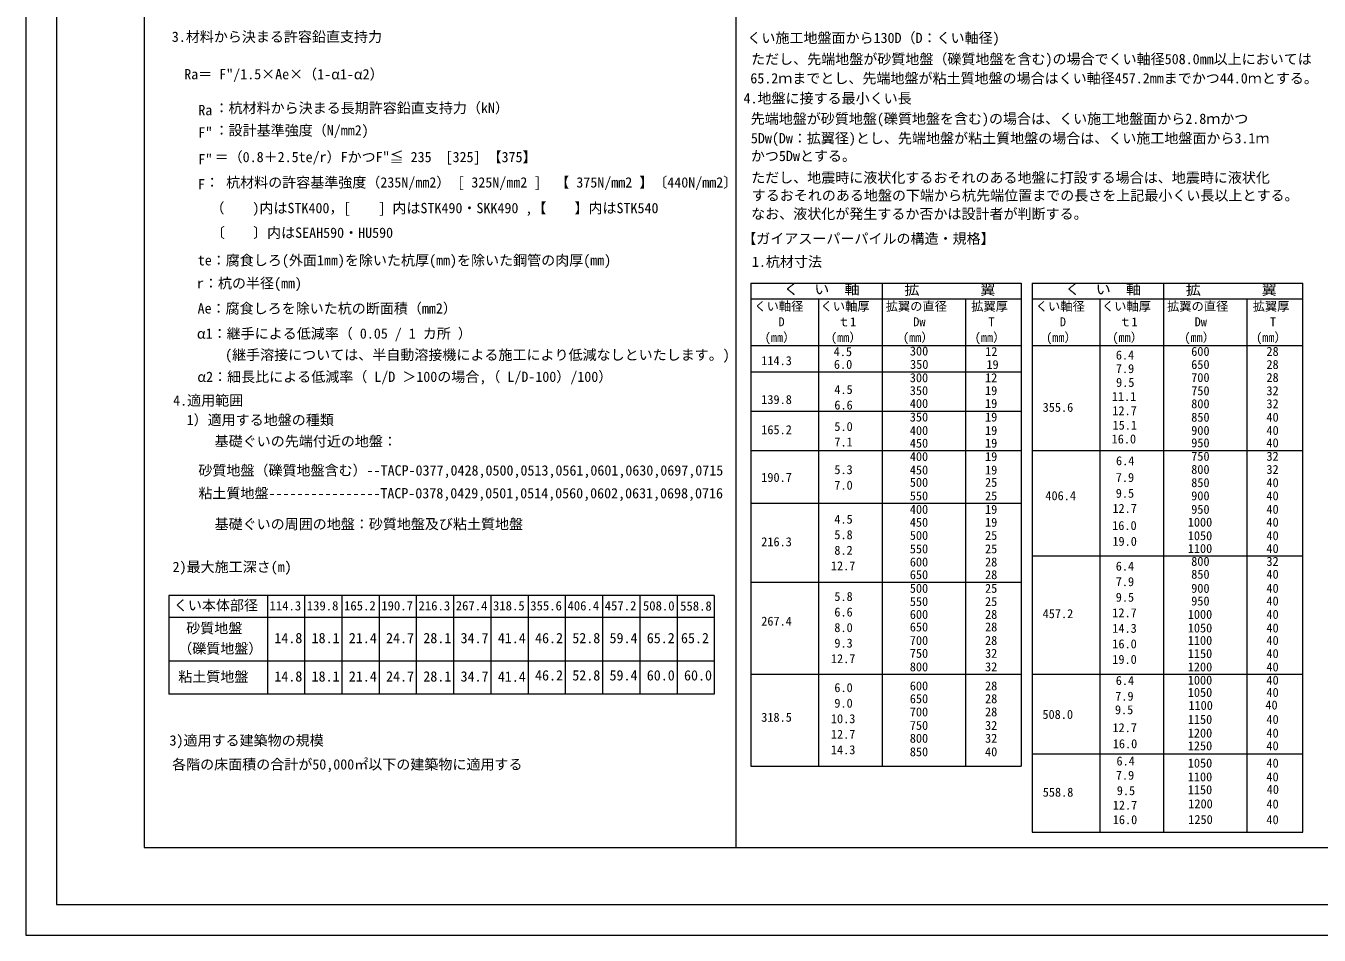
# Model space of a CAD drawing. Units: millimetres, scale not verified. Extents: x -5940 to 5926, y -4200 to 4200.
# Drawn here: x -5940 to -37, y -4200 to -52 of the extents above; entities that cross this region are included whole.
import ezdxf
from ezdxf.enums import TextEntityAlignment as Align

# ---------------------------------------------------------------- set-up
doc = ezdxf.new("R2010")
doc.units = ezdxf.units.MM
doc.header["$LTSCALE"] = 20
doc.linetypes.add('DASHED1', pattern=[1.8, 1.2, -0.6])
for name, color, linetype, lineweight in [('0-2__J_POINT', 7, 'Continuous', 18), ('0-5_HYOU', 7, 'Continuous', 18), ('0-8_TEXT', 7, 'Continuous', 18), ('0-9_WAKU', 7, 'Continuous', 18), ('1-0', 7, 'Continuous', 18), ('F-0', 7, 'Continuous', 18), ('F-2', 7, 'Continuous', 18)]:
    doc.layers.add(name, color=color, linetype=linetype, lineweight=lineweight)
doc.styles.add('ＭＳ ゴシック', font='')
doc.styles.get('ＭＳ ゴシック').set_extended_font_data('MS Gothic')

msp = doc.modelspace()

# ---------------------------------------------------------------- linework, layer by layer
at = {"layer": '0-2__J_POINT'}
for p, q in [((-1346.14, -1225.83), (-111.63, -1225.83)), ((-2630.64, -1296.75), (-1396.14, -1296.75)), ((-1346.14, -1296.75), (-111.63, -1296.75)), ((-1346.14, -1296.75), (-111.63, -1296.75)), ((-2630.64, -1509.52), (-1396.14, -1509.52)), ((-1346.14, -1509.52), (-111.63, -1509.52)), ((-2797.78, -2650.81), (-5287.78, -2650.81)), ((-4667.78, -2650.81), (-4667.78, -3100.81)), ((-4497.78, -2650.81), (-4497.78, -3100.81)), ((-4327.78, -2650.81), (-4327.78, -3100.81)), ((-4157.78, -2650.81), (-4157.78, -3100.81)), ((-3987.78, -2650.81), (-3987.78, -3100.81)), ((-3817.78, -2650.81), (-3817.78, -3100.81)), ((-3647.78, -2650.81), (-3647.78, -3100.81)), ((-3477.78, -2650.81), (-3477.78, -3100.81)), ((-3307.78, -2650.81), (-3307.78, -3100.81)), ((-3137.78, -2650.81), (-3137.78, -3100.81)), ((-2967.78, -2650.81), (-2967.78, -3100.81)), ((-2797.78, -2750.81), (-5287.78, -2750.81)), ((-2797.78, -2950.81), (-5287.78, -2950.81))]:
    msp.add_line(p, q, dxfattribs=at)
at = {"layer": '0-2__J_POINT', "color": 4, "linetype": 'DASHED1', "lineweight": 9}
for p, q in [((-2630.64, -1296.75), (-1396.14, -1296.75)), ((-1346.14, -1296.75), (-111.63, -1296.75)), ((-2630.64, -1509.52), (-1396.14, -1509.52)), ((-1346.14, -1509.52), (-111.63, -1509.52))]:
    msp.add_line(p, q, dxfattribs=at)
at = {"layer": '0-2__J_POINT'}
msp.add_lwpolyline([(-2797.78, -2650.81), (-2797.78, -3100.81), (-5287.78, -3100.81)], dxfattribs=at)
at = {"layer": '0-5_HYOU'}
for p, q in [((-5287.78, -2650.81), (-5287.78, -3100.81)), ((-4837.78, -2650.81), (-4837.78, -3100.81))]:
    msp.add_line(p, q, dxfattribs=at)
at = {"layer": '0-9_WAKU'}
for p, q in [((-5400, 3969.34), (-5400, -3800.66)), ((-2700, 3699.34), (-2700, -3800.66))]:
    msp.add_line(p, q, dxfattribs=at)
at = {"layer": '1-0'}
for p, q in [((-2630.64, -1225.83), (-1396.14, -1225.83)), ((-2630.64, -1225.83), (-2630.64, -3429.52)), ((-2031.64, -1225.83), (-2031.64, -3429.52)), ((-1396.14, -1225.83), (-1396.14, -3429.52)), ((-1346.14, -1225.83), (-1346.14, -3729.85)), ((-747.14, -1225.83), (-747.14, -3729.85)), ((-111.63, -3729.85), (-111.63, -1225.83)), ((-2322.64, -1296.75), (-2322.64, -3429.52)), ((-1651.64, -1296.75), (-1651.64, -3429.52)), ((-1038.14, -1296.75), (-1038.14, -3729.85)), ((-367.14, -1296.75), (-367.14, -3729.85)), ((-2630.64, -1629.52), (-1396.14, -1629.52)), ((-2630.64, -1809.52), (-1396.14, -1809.52)), ((-2630.64, -1989.52), (-1396.14, -1989.52)), ((-1346.14, -1989.52), (-111.63, -1989.52)), ((-2630.64, -2229.52), (-1396.14, -2229.52)), ((-1346.14, -2469.52), (-111.63, -2469.52)), ((-2630.64, -2589.52), (-1396.14, -2589.52)), ((-2630.64, -3009.52), (-1396.14, -3009.52)), ((-1346.14, -3009.52), (-111.63, -3009.52)), ((-1346.14, -3372.38), (-111.63, -3372.38)), ((-2630.64, -3429.52), (-1396.14, -3429.52)), ((-1346.14, -3729.85), (-111.63, -3729.85)), ((-5400, -3800.66), (5400, -3800.66))]:
    msp.add_line(p, q, dxfattribs=at)
at = {"layer": 'F-0'}
msp.add_line((-5800.01, 4060.01), (-5800.01, -4060.01), dxfattribs=at)
msp.add_lwpolyline([(-5940, -4200), (5925.88, -4200), (5925.88, 4200), (-5940, 4200)], close=True, dxfattribs=at)
at = {"layer": 'F-2'}
msp.add_lwpolyline([(-5800.01, -4060.01), (5785.85, -4060.01), (5785.85, 4060.01), (-5800.01, 4060.01)], dxfattribs=at)

# ---------------------------------------------------------------- texts
at = {"layer": '0-2__J_POINT', "color": 3, "style": 'ＭＳ ゴシック', "width": 1.1}
for s, p in [('く\u3000い\u3000軸', (-2480.17, -1290.06)), ('拡\u3000\u3000\u3000\u3000翼', (-1930.25, -1292.51)), ('く\u3000い\u3000軸', (-1195.66, -1290.06)), ('拡\u3000\u3000\u3000\u3000翼', (-645.74, -1292.51))]:
    msp.add_text(s, height=46.19, dxfattribs=at).set_placement(p, align=Align.BOTTOM_LEFT)
at = {"layer": '0-2__J_POINT', "color": 3, "style": 'ＭＳ ゴシック'}
for s, p in [('くい軸径', (-2614.82, -1363.73)), ('くい軸厚', (-2312.67, -1363.73)), ('拡翼の直径', (-2015.5, -1363.73)), ('拡翼厚', (-1624.82, -1363.73)), ('くい軸径', (-1330.32, -1363.73)), ('くい軸厚', (-1028.16, -1363.73)), ('拡翼の直径', (-731, -1363.73)), ('拡翼厚', (-340.32, -1363.73)), ('D', (-2504.5, -1434.66)), ('ｔ1', (-2233.87, -1434.66)), ('Dw', (-1889.42, -1434.66)), ('T', (-1546.02, -1434.66)), ('D', (-1220, -1434.66)), ('ｔ1', (-949.36, -1434.66)), ('Dw', (-604.91, -1434.66)), ('T', (-261.52, -1434.66)), ('(㎜）', (-2567.54, -1505.58)), ('(㎜）', (-2265.39, -1505.58)), ('(㎜）', (-1936.7, -1505.58)), ('(㎜）', (-1609.06, -1505.58)), ('(㎜）', (-1283.04, -1505.58)), ('(㎜）', (-980.88, -1505.58)), ('(㎜）', (-652.19, -1505.58)), ('(㎜）', (-324.56, -1505.58)), ('4.5 ', (-2252.71, -1570.72)), ('300', (-1904.78, -1567.89)), ('12', (-1561.02, -1570.24)), ('6.4 ', (-964.74, -1586.24)), ('600', (-620.67, -1569.64)), ('28', (-277.28, -1569.64)), ('114.3 ', (-2583.3, -1611.96)), ('6.0 ', (-2251.64, -1628.77)), ('350', (-1904, -1628.83)), ('19', (-1555.55, -1629.61)), ('650', (-620.67, -1629.41)), ('28', (-277.28, -1629.41)), ('300', (-1905.18, -1689.75)), ('12', (-1561.78, -1689.75)), ('7.9 ', (-964.74, -1648.12)), ('700', (-620.67, -1688.78)), ('28', (-277.28, -1688.78)), ('4.5 ', (-2249.63, -1743.44)), ('350', (-1905.18, -1748.46)), ('19', (-1561.78, -1748.46)), ('9.5 ', (-963.67, -1711.06)), ('750', (-620.67, -1749.17)), ('32', (-277.28, -1749.17)), ('139.8 ', (-2583.3, -1789.27)), ('6.6 ', (-2249.63, -1814.36)), ('400', (-1905.18, -1807.17)), ('19', (-1561.78, -1807.17)), ('11.1 ', (-982.87, -1775.06)), ('800', (-620.67, -1808.54)), ('32', (-277.28, -1808.54)), ('350', (-1905.18, -1869.09)), ('19', (-1561.78, -1869.09)), ('355.6 ', (-1298.8, -1824.73)), ('12.7 ', (-980.74, -1840.13)), ('850', (-620.67, -1869.96)), ('40', (-277.28, -1869.96)), ('165.2 ', (-2583.3, -1927.01)), ('5.0 ', (-2249.63, -1912.11)), ('400', (-1905.18, -1930.32)), ('19', (-1561.78, -1930.32)), ('15.1 ', (-979.67, -1906.27)), ('900', (-620.67, -1930.14)), ('40', (-277.28, -1930.14)), ('7.1 ', (-2249.63, -1983.04)), ('450', (-1905.18, -1988.23)), ('19', (-1561.78, -1988.23)), ('16.0 ', (-983.94, -1969.21)), ('950', (-620.67, -1986.68)), ('40', (-277.28, -1986.68)), ('400', (-1905.18, -2049.46)), ('19', (-1561.78, -2049.46)), ('750', (-620.67, -2048.09)), ('32', (-277.28, -2048.09)), ('5.3 ', (-2249.63, -2109.04)), ('450', (-1905.18, -2110.68)), ('19', (-1561.78, -2110.68)), ('6.4 ', (-964, -2068.6)), ('800', (-620.67, -2108.2)), ('32', (-277.28, -2108.2)), ('190.7 ', (-2583.3, -2144.5)), ('500', (-1905.18, -2166.95)), ('25', (-1561.78, -2166.95)), ('7.9 ', (-965.03, -2144.78)), ('850', (-620.67, -2168.31)), ('40', (-277.28, -2168.31)), ('7.0 ', (-2249.63, -2179.96)), ('550', (-1905.18, -2228.81)), ('25', (-1561.78, -2228.81)), ('406.4 ', (-1286.34, -2227.91)), ('9.5 ', (-965.03, -2216.84)), ('900', (-620.67, -2228.42)), ('40', (-277.28, -2228.42)), ('400', (-1905.18, -2290.29)), ('19', (-1561.78, -2290.29)), ('12.7 ', (-980.47, -2285.81)), ('950', (-620.67, -2290.11)), ('40', (-277.28, -2290.11)), ('4.5 ', (-2249.63, -2335.11)), ('450', (-1905.18, -2349.23)), ('19', (-1561.78, -2349.23)), ('1000', (-636.43, -2348.64)), ('40', (-277.28, -2348.64)), ('5.8 ', (-2249.63, -2406.04)), ('500', (-1905.18, -2409.25)), ('25', (-1561.78, -2409.25)), ('16.0 ', (-981.5, -2364.05)), ('1050', (-636.43, -2410.33)), ('40', (-277.28, -2410.33)), ('216.3 ', (-2583.3, -2438.19)), ('550', (-1905.18, -2470.34)), ('25', (-1561.78, -2470.34)), ('19.0 ', (-980.47, -2436.11)), ('1100', (-636.43, -2468.86)), ('40', (-277.28, -2468.86)), ('8.2 ', (-2249.63, -2476.96)), ('600', (-1905.18, -2530.36)), ('28', (-1561.78, -2530.36)), ('800', (-620.67, -2527.51)), ('32', (-277.28, -2527.51)), ('12.7 ', (-2265.39, -2547.88)), ('650', (-1905.18, -2588.23)), ('28', (-1561.78, -2588.23)), ('6.4 ', (-965.12, -2549.29)), ('850', (-620.67, -2586.43)), ('40', (-277.28, -2586.43)), ('7.9 ', (-965.12, -2620.21)), ('5.8 ', (-2249.63, -2687.83)), ('500', (-1905.18, -2650.55)), ('25', (-1561.78, -2650.55)), ('9.5 ', (-965.12, -2691.13)), ('900', (-620.67, -2650.52)), ('950', (-620.67, -2708.4)), ('40', (-277.28, -2650.52)), ('40', (-277.28, -2708.4)), ('6.6 ', (-2249.63, -2758.75)), ('550', (-1905.18, -2710.75)), ('25', (-1561.78, -2710.75)), ('457.2 ', (-1298.8, -2766.21)), ('12.7 ', (-980.88, -2762.05)), ('267.4 ', (-2583.3, -2800.31)), ('600', (-1905.18, -2769.47)), ('650', (-1905.18, -2826.73)), ('28', (-1561.78, -2769.47)), ('28', (-1561.78, -2826.73)), ('1000', (-636.43, -2769.38)), ('40', (-277.28, -2769.38)), ('8.0 ', (-2249.63, -2829.67)), ('14.3 ', (-980.88, -2832.98)), ('1050', (-636.43, -2831.4)), ('40', (-277.28, -2831.4)), ('9.3 ', (-2249.63, -2900.59)), ('700', (-1905.18, -2888.4)), ('28', (-1561.78, -2888.4)), ('16.0 ', (-980.88, -2903.9)), ('1100', (-636.43, -2888.25)), ('40', (-277.28, -2888.25)), ('12.7 ', (-2265.39, -2971.51)), ('750', (-1905.18, -2947.12)), ('32', (-1561.78, -2947.12)), ('19.0 ', (-980.88, -2974.82)), ('1150', (-636.43, -2948.2)), ('40', (-277.28, -2948.2)), ('800', (-1905.18, -3008.79)), ('32', (-1561.78, -3008.79)), ('1200', (-636.43, -3009.19)), ('40', (-277.28, -3009.19)), ('6.0 ', (-2249.63, -3103.6)), ('600', (-1905.18, -3095.62)), ('28', (-1561.78, -3095.62)), ('6.4 ', (-965.12, -3071.13)), ('1000', (-636.43, -3069.38)), ('40', (-277.28, -3069.38)), ('9.0 ', (-2249.63, -3174.52)), ('650', (-1905.18, -3154.15)), ('28', (-1561.78, -3154.15)), ('7.9 ', (-967.49, -3142.72)), ('1050', (-636.43, -3125.45)), ('40', (-277.28, -3125.45)), ('318.5 ', (-2583.3, -3238.94)), ('700', (-1905.18, -3214.3)), ('28', (-1561.78, -3214.3)), ('508.0 ', (-1299.82, -3225.8)), ('9.5 ', (-968.9, -3204.68)), ('1100', (-633.51, -3184.75)), ('40', (-282.11, -3182.82)), ('10.3 ', (-2265.39, -3245.45)), ('750', (-1905.18, -3276.07)), ('32', (-1561.78, -3276.07)), ('12.7 ', (-980.16, -3286.35)), ('1150', (-636.43, -3248.53)), ('40', (-277.28, -3248.53)), ('12.7 ', (-2265.39, -3316.37)), ('800', (-1905.18, -3334.6)), ('32', (-1561.78, -3334.6)), ('1200', (-636.43, -3310.82)), ('40', (-277.28, -3310.82)), ('14.3 ', (-2265.39, -3387.29)), ('850', (-1905.18, -3396.37)), ('40', (-1561.78, -3396.37)), ('16.0 ', (-978.75, -3359.58)), ('1250', (-636.43, -3368.97)), ('40', (-277.28, -3368.97)), ('6.4 ', (-961.86, -3438.44)), ('1050', (-636.43, -3447.89)), ('40', (-277.28, -3447.89)), ('7.9 ', (-964.67, -3503.21)), ('1100', (-636.43, -3510.69)), ('40', (-277.28, -3510.69)), ('558.8 ', (-1298.41, -3580.66)), ('9.5 ', (-960.45, -3573.62)), ('1150', (-636.57, -3569.4)), ('40', (-276.07, -3567.99)), ('12.7 ', (-978.75, -3639.81)), ('1200', (-634.02, -3633.65)), ('40', (-277.28, -3634.61)), ('16.0 ', (-978.75, -3705.99)), ('1250', (-634.02, -3705.22)), ('40', (-277.28, -3706.1))]:
    msp.add_text(s, height=41.06, dxfattribs=at).set_placement(p, align=Align.BOTTOM_LEFT)
at = {"layer": '0-5_HYOU', "style": 'ＭＳ ゴシック'}
for s, p in [('：杭材料から決まる長期許容鉛直支持力（kN）', (-5078.77, -463.61)), ('：設計基準強度（N/mm2)', (-5078.49, -565.65))]:
    msp.add_text(s, height=46.92, dxfattribs=at).set_placement(p, align=Align.BOTTOM_LEFT)
at = {"layer": '0-8_TEXT', "style": 'ＭＳ ゴシック'}
for s, height, p in [('3.材料から決まる許容鉛直支持力', 46.92, (-5273.9, -138.8)), ('Ra＝ F"/1.5×Ae×（1-α1-α2）', 46.92, (-5217.07, -309.65)), ('Ra', 46.92, (-5152.77, -473.61)), ('F"', 46.92, (-5152.49, -575.65)), ('F"', 46.92, (-5152.49, -697.51)), ('＝（0.8＋2.5te/r）FかつF"≦ 235  [325] 【375】', 46.92, (-5078.49, -687.51)), ('F', 46.92, (-5154.24, -811.78)), ('： 杭材料の許容基準強度（235N/㎜2） [ 325N/㎜2 ]\u3000【 375N/mm2 】〔440N/mm2〕', 46.92, (-5121.81, -803.24)), (' \u3000（ \u3000 )内はSTK400，[ \u3000 ] 内はSTK490・SKK490 ,【\u3000\u3000】内はSTK540', 46.92, (-5193.49, -920.37)), ('〔\u3000\u3000〕内はSEAH590・HU590', 46.92, (-5094.86, -1032.81)), ('【ガイアスーパーパイルの構造・規格】', 46.92, (-2669.94, -1059.61)), ('te：腐食しろ(外面1㎜)を除いた杭厚(㎜)を除いた鋼管の肉厚(mm)', 46.92, (-5155.3, -1158.57)), ('1.杭材寸法', 46.92, (-2626.05, -1165.14)), ('r：杭の半径(mm)', 46.92, (-5159.28, -1263.34)), ('Ae：腐食しろを除いた杭の断面積（mm2）', 46.92, (-5156.15, -1378.11)), ('α1：継手による低減率（ 0.05 / 1 カ所 ）', 46.92, (-5159.28, -1492.88)), ('(継手溶接については、半自動溶接機による施工により低減なしといたします。)', 46.92, (-5030.74, -1589.94)), ('α2：細長比による低減率（ L/D ＞100の場合,（ L/D-100）/100） \u3000', 46.92, (-5157.21, -1690.06)), ('4.適用範囲', 46.92, (-5267.87, -1798.09)), ('\u30001）適用する地盤の種類', 46.92, (-5270.21, -1887.13)), ('\u3000\u3000\u3000基礎ぐいの先端付近の地盤：', 46.92, (-5270.21, -1984.27)), ('砂質地盤（礫質地盤含む）--TACP-0377,0428,0500,0513,0561,0601,0630,0697,0715', 46.92, (-5152.55, -2117.24)), ('粘土質地盤----------------TACP-0378,0429,0501,0514,0560,0602,0631,0698,0716', 46.92, (-5152.55, -2221.4)), ('    \u3000基礎ぐいの周囲の地盤：砂質地盤及び粘土質地盤', 46.92, (-5270.21, -2362.03)), ('2)最大施工深さ(m)', 46.92, (-5270.21, -2557.48)), ('くい本体部径', 46.92, (-5264.34, -2732.57)), ('114.3', 42.52, (-4827.78, -2731.29)), ('139.8', 42.52, (-4657.78, -2731.29)), ('165.2', 42.52, (-4487.78, -2731.29)), ('190.7', 42.52, (-4317.78, -2731.29)), ('216.3', 42.52, (-4147.78, -2731.29)), ('267.4', 42.52, (-3977.78, -2731.29)), ('318.5', 42.52, (-3807.78, -2731.29)), ('355.6', 42.52, (-3637.78, -2731.29)), ('406.4', 42.52, (-3467.78, -2731.29)), ('457.2', 42.52, (-3297.78, -2731.29)), ('508.0', 42.52, (-3123.43, -2731.71)), ('558.8', 42.52, (-2953.69, -2732.46)), ('砂質地盤', 46.92, (-5207.95, -2837.14)), ('14.8', 46.92, (-4805.78, -2882.21)), ('18.1', 46.92, (-4635.78, -2882.21)), ('21.4', 46.92, (-4465.78, -2882.21)), ('24.7', 46.92, (-4295.78, -2882.21)), ('28.1', 46.92, (-4125.78, -2882.21)), ('34.7', 46.92, (-3955.78, -2882.21)), ('41.4', 46.92, (-3785.78, -2882.21)), ('46.2', 46.92, (-3615.78, -2882.21)), ('52.8', 46.92, (-3445.78, -2882.21)), ('59.4', 46.92, (-3275.78, -2882.21)), ('65.2', 46.92, (-3105.78, -2882.21)), ('65.2', 46.92, (-2949.71, -2882.21)), ('（礫質地盤）', 46.92, (-5244.46, -2929.85)), ('粘土質地盤', 46.92, (-5244.46, -3058.49)), ('14.8', 46.92, (-4805.78, -3057.21)), ('18.1', 46.92, (-4635.78, -3057.21)), ('21.4', 46.92, (-4465.78, -3057.21)), ('24.7', 46.92, (-4295.78, -3057.21)), ('28.1', 46.92, (-4125.78, -3057.21)), ('34.7', 46.92, (-3955.78, -3057.21)), ('41.4', 46.92, (-3785.78, -3058.21)), ('46.2', 46.92, (-3615.78, -3052.29)), ('52.8', 46.92, (-3445.78, -3052.29)), ('59.4', 46.92, (-3275.78, -3052.29)), ('60.0', 46.92, (-3105.78, -3052.29)), ('60.0', 46.92, (-2935.78, -3052.29)), ('3)適用する建築物の規模', 46.92, (-5284.24, -3349.17)), ('各階の床面積の合計が50,000㎡以下の建築物に適用する', 46.92, (-5272.55, -3458.44))]:
    msp.add_text(s, height=height, dxfattribs=at).set_placement(p, align=Align.BOTTOM_LEFT)
at = {"layer": '1-0', "style": 'ＭＳ ゴシック'}
for s, p in [('くい施工地盤面から130D（D：くい軸径)', (-2646.51, -144.09)), ('ただし、先端地盤が砂質地盤（礫質地盤を含む)の場合でくい軸径508.0mm以上においては', (-2629.62, -240.52)), ('65.2ｍまでとし、先端地盤が粘土質地盤の場合はくい軸径457.2mmまでかつ44.0ｍとする。', (-2633.2, -328.2)), ('4.地盤に接する最小くい長', (-2664.18, -419.68)), ('先端地盤が砂質地盤(礫質地盤を含む)の場合は、くい施工地盤面から2.8ｍかつ', (-2631.49, -512.81)), ('5Dw(Dw：拡翼径)とし、先端地盤が粘土質地盤の場合は、くい施工地盤面から3.1ｍ', (-2630.59, -601.79)), ('かつ5Dwとする。', (-2630.59, -682.73)), ('ただし、地震時に液状化するおそれのある地盤に打設する場合は、地震時に液状化', (-2629.37, -781.39)), ('するおそれのある地盤の下端から杭先端位置までの長さを上記最小くい長以上とする。', (-2626.66, -862.68)), ('なお、液状化が発生するか否かは設計者が判断する。', (-2629.37, -946.67))]:
    msp.add_text(s, height=46.92, dxfattribs=at).set_placement(p, align=Align.BOTTOM_LEFT)

doc.saveas('drawing.dxf')
